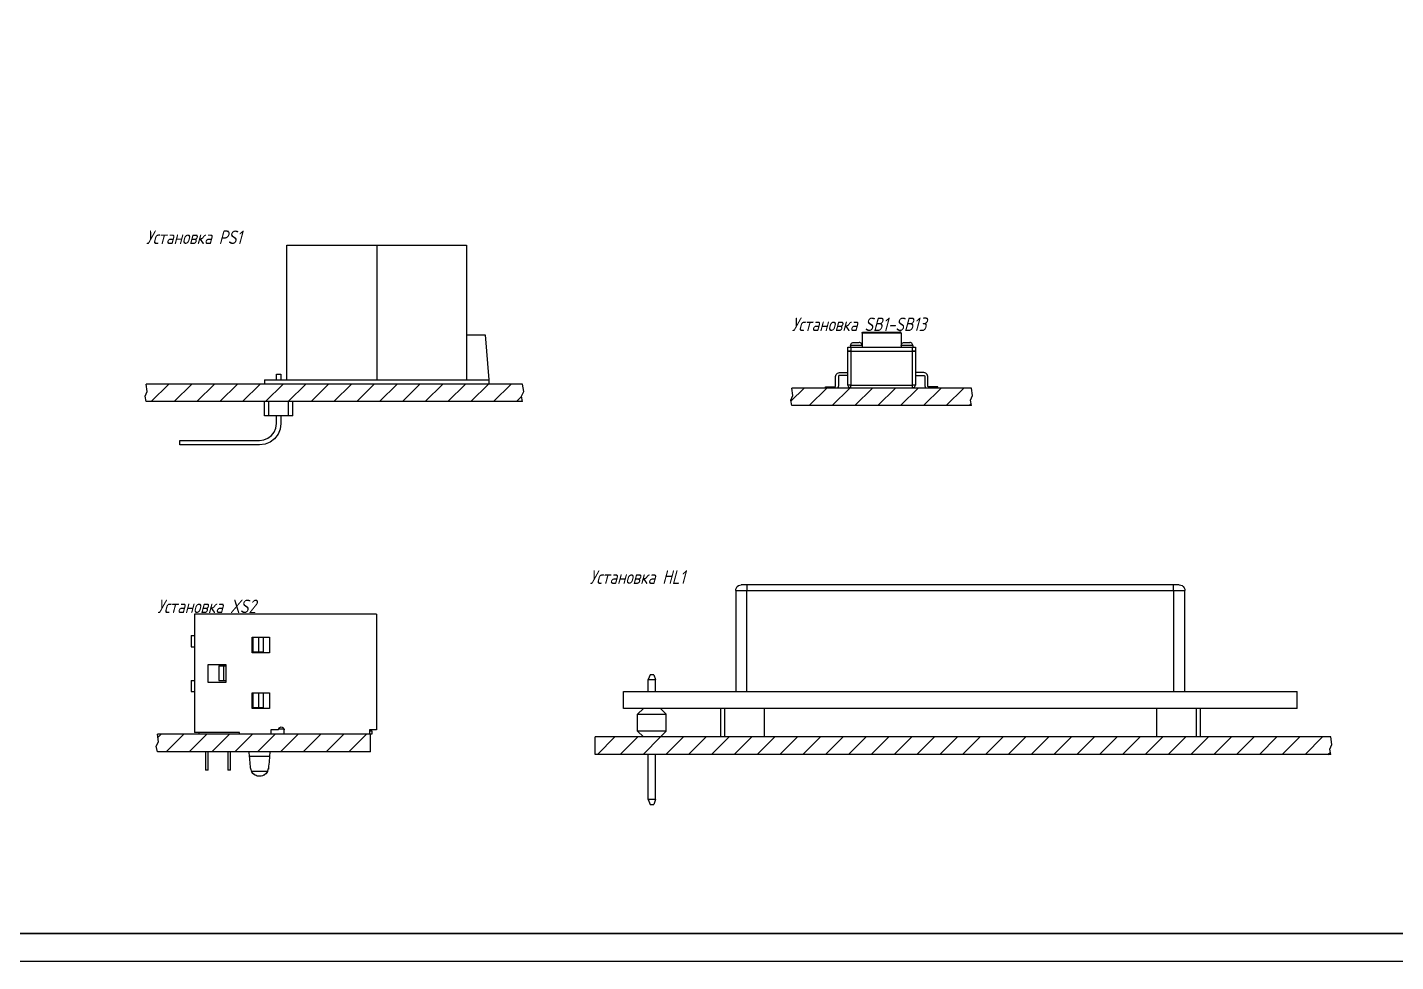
# Model space of a CAD drawing. Header units: inches. Extents: x 0 to 840, y -594 to 0.
# Drawn here: x 174.8 to 418.5, y -594 to -427.6 of the extents above; entities that cross this region are included whole.
import ezdxf

# ---------------------------------------------------------------- set-up
doc = ezdxf.new("R2010")
doc.units = ezdxf.units.IN
doc.header["$MEASUREMENT"] = 0
doc.styles.add('GOST type A1', font='', dxfattribs={"height": 3.704167})
doc.styles.get('GOST type A1').set_extended_font_data('GOST type A', italic=True)

msp = doc.modelspace()

# ---------------------------------------------------------------- hatches: boundary and pattern name
h = msp.add_hatch()
h.set_pattern_fill('ANSI31', color=256, scale=23)
h.paths.add_polyline_path([(141.6, -492), (66, -492), (66.2, -493.34), (65.8, -494.14), (66, -495.14), (141.6, -495.14), (141.4, -494.14), (141.8, -493.34)])
h.paths.add_polyline_path([(134.2, -554.49), (134, -553.14), (82, -553.14), (82.2, -554.49), (81.8, -555.29), (82, -556.29), (134, -556.29), (133.8, -555.29)])
h.paths.add_polyline_path([(263.26, -492.49), (263.06, -491.15), (196, -491.15), (196.2, -492.49), (195.8, -493.29), (196, -494.29), (263.06, -494.29), (262.86, -493.29)])
h.paths.add_polyline_path([(235.97, -553.52), (198, -553.52), (198.2, -554.86), (197.8, -555.66), (198, -556.66), (235.97, -556.66)])
h.paths.add_polyline_path([(407.2, -555.34), (407, -554), (276, -554), (276, -557.14), (407, -557.14), (406.8, -556.14)])
h.paths.add_polyline_path([(343.2, -493.2), (343, -491.86), (311, -491.86), (311.2, -493.2), (310.8, -494), (311, -495), (343, -495), (342.8, -494)])

# ---------------------------------------------------------------- linework, layer by layer
for p, q in [((221.06, -466.4), (221.61, -466.4)), ((221.06, -490.4), (221.06, -466.4)), ((221.61, -466.4), (223.2, -466.4)), ((223.2, -466.4), (225.75, -466.4)), ((225.75, -466.4), (229.06, -466.4)), ((229.06, -466.4), (232.92, -466.4)), ((232.92, -466.4), (237.06, -466.4)), ((237.06, -466.4), (241.2, -466.4)), ((237.06, -466.4), (237.06, -490.4)), ((241.2, -466.4), (245.06, -466.4)), ((245.06, -466.4), (248.37, -466.4)), ((248.37, -466.4), (250.92, -466.4)), ((250.92, -466.4), (252.51, -466.4)), ((252.51, -466.4), (253.06, -466.4)), ((253.06, -466.4), (253.06, -490.4)), ((253.06, -482.4), (253.91, -482.4)), ((253.91, -482.4), (254.71, -482.4)), ((254.71, -482.4), (255.39, -482.4)), ((255.39, -482.4), (255.92, -482.4)), ((255.92, -482.4), (256.25, -482.4)), ((256.25, -482.4), (256.36, -482.4)), ((256.36, -482.4), (257.06, -490.4)), ((323.5, -482.1), (323.51, -482.05)), ((323.5, -482.1), (323.5, -484.25)), ((323.62, -482.1), (323.5, -482.1)), ((323.51, -482.05), (323.53, -482)), ((323.53, -482), (323.56, -481.96)), ((323.56, -481.96), (323.6, -481.92)), ((323.6, -481.92), (323.65, -481.9)), ((323.97, -482.1), (323.62, -482.1)), ((323.65, -481.9), (323.7, -481.9)), ((323.7, -481.9), (323.81, -481.9)), ((323.81, -481.9), (324.14, -481.9)), ((324.53, -482.1), (323.97, -482.1)), ((324.14, -481.9), (324.67, -481.9)), ((325.25, -482.1), (324.53, -482.1)), ((324.67, -481.9), (325.35, -481.9)), ((326.09, -482.1), (325.25, -482.1)), ((325.35, -481.9), (326.15, -481.9)), ((327, -482.1), (326.09, -482.1)), ((326.15, -481.9), (327, -481.9)), ((327, -481.9), (327.85, -481.9)), ((327.91, -482.1), (327, -482.1)), ((327.85, -481.9), (328.65, -481.9)), ((328.75, -482.1), (327.91, -482.1)), ((328.65, -481.9), (329.33, -481.9)), ((329.47, -482.1), (328.75, -482.1)), ((329.33, -481.9), (329.86, -481.9)), ((330.03, -482.1), (329.47, -482.1)), ((329.86, -481.9), (330.19, -481.9)), ((330.38, -482.1), (330.03, -482.1)), ((330.35, -481.9), (330.19, -481.9)), ((330.4, -481.92), (330.35, -481.9)), ((330.5, -482.1), (330.38, -482.1)), ((330.44, -481.96), (330.4, -481.92)), ((330.47, -482), (330.44, -481.96)), ((330.49, -482.05), (330.47, -482)), ((330.5, -482.1), (330.49, -482.05)), ((330.5, -482.1), (330.5, -484.25)), ((321, -484.56), (321.02, -484.56)), ((321, -485.32), (321, -484.56)), ((321.02, -484.56), (321.07, -484.56)), ((321.07, -484.56), (321.15, -484.56)), ((321.15, -484.56), (321.25, -484.56)), ((321.25, -484.56), (321.38, -484.56)), ((321.38, -484.56), (321.51, -484.56)), ((321.47, -484.26), (321.49, -484.13)), ((321.47, -484.26), (321.47, -484.56)), ((321.5, -484.26), (321.47, -484.26)), ((321.49, -484.13), (321.54, -484.01)), ((321.61, -484.26), (321.5, -484.26)), ((321.51, -484.56), (332.49, -484.56)), ((321.51, -484.56), (321.51, -485.32)), ((321.54, -484.01), (321.62, -483.9)), ((321.77, -484.26), (321.61, -484.26)), ((321.62, -483.9), (321.72, -483.82)), ((321.72, -483.82), (321.85, -483.77)), ((321.98, -484.26), (321.77, -484.26)), ((321.85, -483.77), (321.98, -483.76)), ((321.85, -483.77), (322, -483.76)), ((321.98, -483.76), (322, -483.76)), ((322.22, -484.26), (321.98, -484.26)), ((322, -483.76), (322.05, -483.76)), ((322.05, -483.76), (322.13, -483.76)), ((322.13, -483.76), (322.23, -483.76)), ((322.49, -484.26), (322.22, -484.26)), ((322.23, -483.76), (322.35, -483.76)), ((322.35, -483.76), (322.49, -483.76)), ((322.49, -483.76), (322.62, -483.76)), ((322.75, -484.26), (322.49, -484.26)), ((322.62, -483.76), (322.74, -483.76)), ((322.74, -483.76), (322.84, -483.76)), ((322.99, -484.26), (322.75, -484.26)), ((322.84, -483.76), (322.93, -483.76)), ((322.93, -483.76), (322.98, -483.76)), ((323.13, -483.77), (322.98, -483.76)), ((323.2, -484.26), (322.99, -484.26)), ((323.25, -483.82), (323.13, -483.77)), ((323.37, -484.26), (323.2, -484.26)), ((323.35, -483.9), (323.25, -483.82)), ((323.43, -484.01), (323.35, -483.9)), ((323.47, -484.26), (323.37, -484.26)), ((323.48, -484.13), (323.43, -484.01)), ((323.5, -484.26), (323.47, -484.26)), ((323.5, -484.26), (323.48, -484.13)), ((323.5, -484.26), (323.5, -484.56)), ((330.5, -484.26), (330.52, -484.13)), ((330.5, -484.26), (330.5, -484.56)), ((330.53, -484.26), (330.5, -484.26)), ((330.52, -484.13), (330.57, -484.01)), ((330.63, -484.26), (330.53, -484.26)), ((330.57, -484.01), (330.65, -483.9)), ((330.8, -484.26), (330.63, -484.26)), ((330.65, -483.9), (330.75, -483.82)), ((330.75, -483.82), (330.87, -483.77)), ((331.01, -484.26), (330.8, -484.26)), ((330.87, -483.77), (331.01, -483.76)), ((331.01, -483.76), (331.02, -483.76)), ((331.25, -484.26), (331.01, -484.26)), ((331.02, -483.76), (331.07, -483.76)), ((331.07, -483.76), (331.16, -483.76)), ((331.16, -483.76), (331.26, -483.76)), ((331.51, -484.26), (331.25, -484.26)), ((331.26, -483.76), (331.38, -483.76)), ((331.38, -483.76), (331.51, -483.76)), ((331.51, -483.76), (331.65, -483.76)), ((331.78, -484.26), (331.51, -484.26)), ((331.65, -483.76), (331.77, -483.76)), ((331.77, -483.76), (331.87, -483.76)), ((332.02, -484.26), (331.78, -484.26)), ((331.87, -483.76), (331.95, -483.76)), ((331.95, -483.76), (332, -483.76)), ((332.15, -483.77), (332, -483.76)), ((332.23, -484.26), (332.02, -484.26)), ((332.28, -483.82), (332.15, -483.77)), ((332.39, -484.26), (332.23, -484.26)), ((332.38, -483.9), (332.28, -483.82)), ((332.46, -484.01), (332.38, -483.9)), ((332.5, -484.26), (332.39, -484.26)), ((332.51, -484.13), (332.46, -484.01)), ((332.49, -484.56), (332.62, -484.56)), ((332.49, -485.32), (332.49, -484.56)), ((332.53, -484.26), (332.5, -484.26)), ((332.53, -484.26), (332.51, -484.13)), ((332.53, -484.26), (332.53, -484.56)), ((332.62, -484.56), (332.75, -484.56)), ((332.75, -484.56), (332.85, -484.56)), ((332.85, -484.56), (332.93, -484.56)), ((332.93, -484.56), (332.98, -484.56)), ((332.98, -484.56), (333, -484.56)), ((333, -484.56), (333, -485.32)), ((321, -485.32), (321.02, -485.32)), ((321, -491.35), (321, -485.32)), ((321.02, -485.32), (321, -485.32)), ((321.02, -485.32), (321.07, -485.32)), ((321.07, -485.32), (321.02, -485.32)), ((321.07, -485.32), (321.15, -485.32)), ((321.15, -485.32), (321.07, -485.32)), ((321.15, -485.32), (321.25, -485.32)), ((321.25, -485.32), (321.15, -485.32)), ((321.25, -485.32), (321.38, -485.32)), ((321.38, -485.32), (321.25, -485.32)), ((321.38, -485.32), (321.51, -485.32)), ((321.51, -485.32), (321.38, -485.32)), ((321.51, -485.32), (332.49, -485.32)), ((321.51, -485.32), (332.49, -485.32)), ((321.51, -485.32), (321.51, -491.35)), ((332.49, -485.32), (332.62, -485.32)), ((332.62, -485.32), (332.49, -485.32)), ((332.49, -491.35), (332.49, -485.32)), ((332.62, -485.32), (332.75, -485.32)), ((332.75, -485.32), (332.62, -485.32)), ((332.75, -485.32), (332.85, -485.32)), ((332.85, -485.32), (332.75, -485.32)), ((332.85, -485.32), (332.93, -485.32)), ((332.93, -485.32), (332.85, -485.32)), ((332.93, -485.32), (332.98, -485.32)), ((332.98, -485.32), (332.93, -485.32)), ((332.98, -485.32), (333, -485.32)), ((333, -485.32), (332.98, -485.32)), ((333, -485.32), (333, -491.35)), ((219.2, -489.4), (220, -489.4)), ((219.2, -490.4), (219.2, -489.4)), ((220, -489.4), (220, -490.4)), ((318.8, -489.81), (318.82, -489.63)), ((318.8, -491.46), (318.8, -489.81)), ((318.82, -489.63), (318.89, -489.46)), ((318.89, -489.46), (319.01, -489.31)), ((319.01, -489.31), (319.15, -489.2)), ((319.15, -489.2), (319.32, -489.13)), ((319.31, -489.75), (319.3, -489.81)), ((319.3, -489.81), (319.3, -491.46)), ((319.33, -489.71), (319.31, -489.75)), ((319.32, -489.13), (319.5, -489.11)), ((319.36, -489.67), (319.33, -489.71)), ((319.4, -489.63), (319.36, -489.67)), ((319.45, -489.61), (319.4, -489.63)), ((319.5, -489.61), (319.45, -489.61)), ((319.5, -489.11), (321, -489.11)), ((321, -489.61), (319.5, -489.61)), ((334.5, -489.11), (333, -489.11)), ((333, -489.61), (334.5, -489.61)), ((334.68, -489.13), (334.5, -489.11)), ((334.5, -489.61), (334.55, -489.61)), ((334.55, -489.61), (334.6, -489.63)), ((334.6, -489.63), (334.64, -489.67)), ((334.64, -489.67), (334.67, -489.71)), ((334.67, -489.71), (334.69, -489.75)), ((334.85, -489.2), (334.68, -489.13)), ((334.69, -489.75), (334.7, -489.81)), ((334.7, -489.81), (334.7, -491.46)), ((334.99, -489.31), (334.85, -489.2)), ((335.11, -489.46), (334.99, -489.31)), ((335.18, -489.63), (335.11, -489.46)), ((335.2, -489.81), (335.18, -489.63)), ((335.2, -491.46), (335.2, -489.81)), ((263.06, -491.15), (196, -491.15)), ((196.2, -492.49), (196, -491.15)), ((217.06, -490.4), (217.06, -491.15)), ((217.06, -490.4), (257.06, -490.4)), ((257.06, -490.4), (257.06, -491.15)), ((263.26, -492.49), (263.06, -491.15)), ((343, -491.86), (311, -491.86)), ((311.2, -493.2), (311, -491.86)), ((317, -491.66), (318.6, -491.66)), ((317, -491.86), (317, -491.66)), ((318.6, -491.66), (318.65, -491.65)), ((318.65, -491.65), (318.7, -491.63)), ((318.7, -491.63), (318.74, -491.6)), ((318.74, -491.6), (318.77, -491.56)), ((318.77, -491.56), (318.79, -491.51)), ((318.79, -491.51), (318.8, -491.46)), ((319.21, -491.81), (319.17, -491.86)), ((319.28, -491.64), (319.21, -491.81)), ((319.3, -491.46), (319.28, -491.64)), ((321.02, -491.48), (321, -491.35)), ((321.02, -491.35), (321, -491.35)), ((321.07, -491.35), (321.02, -491.35)), ((321.07, -491.6), (321.02, -491.48)), ((321.15, -491.35), (321.07, -491.35)), ((321.15, -491.71), (321.07, -491.6)), ((321.25, -491.35), (321.15, -491.35)), ((321.25, -491.79), (321.15, -491.71)), ((321.38, -491.35), (321.25, -491.35)), ((321.38, -491.84), (321.25, -491.79)), ((321.51, -491.35), (321.38, -491.35)), ((321.51, -491.86), (321.38, -491.84)), ((321.51, -491.48), (321.51, -491.35)), ((321.51, -491.35), (332.49, -491.35)), ((321.51, -491.6), (321.51, -491.48)), ((321.51, -491.71), (321.51, -491.6)), ((321.51, -491.79), (321.51, -491.71)), ((321.51, -491.84), (321.51, -491.79)), ((321.51, -491.86), (321.51, -491.84)), ((332.49, -491.48), (332.49, -491.35)), ((332.62, -491.35), (332.49, -491.35)), ((332.49, -491.6), (332.49, -491.48)), ((332.49, -491.71), (332.49, -491.6)), ((332.49, -491.79), (332.49, -491.71)), ((332.49, -491.84), (332.49, -491.79)), ((332.49, -491.86), (332.49, -491.84)), ((332.62, -491.84), (332.49, -491.86)), ((332.75, -491.35), (332.62, -491.35)), ((332.62, -491.84), (332.75, -491.79)), ((332.85, -491.35), (332.75, -491.35)), ((332.75, -491.79), (332.85, -491.71)), ((332.93, -491.35), (332.85, -491.35)), ((332.85, -491.71), (332.93, -491.6)), ((332.98, -491.35), (332.93, -491.35)), ((332.93, -491.6), (332.98, -491.48)), ((332.98, -491.48), (333, -491.35)), ((333, -491.35), (332.98, -491.35)), ((334.7, -491.46), (334.72, -491.64)), ((334.72, -491.64), (334.79, -491.81)), ((334.79, -491.81), (334.83, -491.86)), ((335.21, -491.51), (335.2, -491.46)), ((335.23, -491.56), (335.21, -491.51)), ((335.26, -491.6), (335.23, -491.56)), ((335.3, -491.63), (335.26, -491.6)), ((335.35, -491.65), (335.3, -491.63)), ((335.4, -491.66), (335.35, -491.65)), ((337, -491.66), (335.4, -491.66)), ((337, -491.86), (337, -491.66)), ((343.2, -493.2), (343, -491.86)), ((195.8, -493.29), (196.2, -492.49)), ((196, -494.29), (195.8, -493.29)), ((263.06, -494.29), (196, -494.29)), ((217.06, -496.8), (217.06, -494.29)), ((217.86, -496.8), (217.86, -494.29)), ((221.34, -496.8), (221.34, -494.29)), ((222.14, -496.8), (222.14, -494.29)), ((262.86, -493.29), (263.26, -492.49)), ((263.06, -494.29), (262.86, -493.29)), ((310.8, -494), (311.2, -493.2)), ((311, -495), (310.8, -494)), ((342.8, -494), (343.2, -493.2)), ((343, -495), (342.8, -494)), ((217.86, -496.8), (217.06, -496.8)), ((221.34, -496.8), (217.86, -496.8)), ((219.2, -498.2), (219.2, -496.8)), ((220, -496.8), (220, -498.2)), ((222.14, -496.8), (221.34, -496.8)), ((343, -495), (311, -495)), ((218.8, -499.7), (219.1, -498.98)), ((219.1, -498.98), (219.2, -498.2)), ((219.87, -499.18), (219.49, -500.1)), ((220, -498.2), (219.87, -499.18)), ((202, -502), (202, -501.2)), ((202, -501.2), (216.2, -501.2)), ((216.2, -502), (202, -502)), ((216.2, -501.2), (216.98, -501.1)), ((217.18, -501.87), (216.2, -502)), ((216.98, -501.1), (217.7, -500.8)), ((218.1, -501.49), (217.18, -501.87)), ((217.7, -500.8), (218.32, -500.32)), ((218.89, -500.89), (218.1, -501.49)), ((218.32, -500.32), (218.8, -499.7)), ((219.49, -500.1), (218.89, -500.89)), ((301, -527.92), (301.03, -527.66)), ((301, -527.92), (301, -545.92)), ((301, -527.92), (301.07, -527.92)), ((301.03, -527.66), (301.13, -527.42)), ((301.07, -527.92), (301.27, -527.92)), ((301.13, -527.42), (301.29, -527.21)), ((301.27, -527.92), (301.59, -527.92)), ((301.29, -527.21), (301.5, -527.05)), ((301.5, -527.05), (301.74, -526.95)), ((301.59, -527.92), (302, -527.92)), ((301.74, -526.95), (302, -526.92)), ((302.03, -526.92), (302, -526.92)), ((302, -527.92), (302.48, -527.92)), ((302.13, -526.92), (302.03, -526.92)), ((302.29, -526.92), (302.13, -526.92)), ((302.5, -526.92), (302.29, -526.92)), ((302.48, -527.92), (303, -527.92)), ((302.74, -526.92), (302.5, -526.92)), ((303, -526.92), (302.74, -526.92)), ((379, -526.92), (303, -526.92)), ((303, -526.92), (303, -526.95)), ((303, -526.95), (303, -527.05)), ((303, -527.05), (303, -527.21)), ((303, -527.21), (303, -527.42)), ((303, -527.42), (303, -527.66)), ((303, -527.66), (303, -527.92)), ((303, -527.92), (379, -527.92)), ((303, -545.92), (303, -527.92)), ((379.26, -526.92), (379, -526.92)), ((379, -526.95), (379, -526.92)), ((379, -527.05), (379, -526.95)), ((379, -527.21), (379, -527.05)), ((379, -527.42), (379, -527.21)), ((379, -527.66), (379, -527.42)), ((379, -527.92), (379, -527.66)), ((379, -527.92), (379, -545.92)), ((379, -527.92), (379.52, -527.92)), ((379.5, -526.92), (379.26, -526.92)), ((379.71, -526.92), (379.5, -526.92)), ((379.52, -527.92), (380, -527.92)), ((379.87, -526.92), (379.71, -526.92)), ((379.97, -526.92), (379.87, -526.92)), ((379.97, -526.92), (380.26, -526.95)), ((380, -527.92), (380.41, -527.92)), ((380.26, -526.95), (380.5, -527.05)), ((380.41, -527.92), (380.73, -527.92)), ((380.5, -527.05), (380.71, -527.21)), ((380.71, -527.21), (380.87, -527.42)), ((380.73, -527.92), (380.93, -527.92)), ((380.87, -527.42), (380.97, -527.66)), ((380.93, -527.92), (381, -527.92)), ((380.97, -527.66), (381, -527.92)), ((381, -545.92), (381, -527.92)), ((204.6, -532.12), (204.6, -553.22)), ((237, -532.12), (204.6, -532.12)), ((237, -532.12), (237, -552.72)), ((204, -535.92), (204, -535.95)), ((204, -535.92), (204.6, -535.92)), ((204, -535.95), (204, -536.05)), ((204, -536.05), (204, -536.21)), ((204, -536.21), (204, -536.42)), ((204, -536.42), (204, -536.66)), ((204, -536.66), (204, -536.92)), ((204, -536.92), (204, -537.18)), ((204, -537.18), (204, -537.42)), ((204, -537.42), (204, -537.63)), ((204, -537.63), (204, -537.79)), ((204, -537.79), (204, -537.89)), ((204, -537.89), (204, -537.92)), ((204, -537.92), (204.6, -537.92)), ((214.86, -539.02), (214.86, -536.22)), ((214.86, -536.22), (218, -536.22)), ((215, -536.22), (215, -538.82)), ((216, -536.22), (216, -538.82)), ((216.87, -536.22), (216.87, -538.82)), ((218, -536.22), (218, -539.02)), ((218, -539.02), (214.86, -539.02)), ((215, -538.82), (216, -538.82)), ((216, -538.82), (216.87, -538.82)), ((207.06, -544.32), (207.06, -541.12)), ((207.06, -541.12), (210.2, -541.12)), ((208.93, -541.32), (209.8, -541.32)), ((208.93, -541.32), (208.93, -543.92)), ((209.8, -541.32), (210.2, -541.32)), ((209.8, -541.32), (209.8, -543.92)), ((210.2, -541.12), (210.2, -544.32)), ((285.76, -542.92), (285.44, -543.77)), ((286.4, -542.92), (285.76, -542.92)), ((286.4, -542.92), (286.72, -543.77)), ((204, -543.92), (204.6, -543.92)), ((204, -543.92), (204, -543.95)), ((204, -543.95), (204, -544.05)), ((204, -544.05), (204, -544.21)), ((204, -544.21), (204, -544.42)), ((204, -544.42), (204, -544.66)), ((204, -544.66), (204, -544.92)), ((204, -544.92), (204, -545.18)), ((204, -545.18), (204, -545.42)), ((204, -545.42), (204, -545.63)), ((204, -545.63), (204, -545.79)), ((204, -545.79), (204, -545.89)), ((210.2, -544.32), (207.06, -544.32)), ((208.93, -543.92), (209.8, -543.92)), ((209.8, -543.92), (210.2, -543.92)), ((285.44, -543.77), (286.72, -543.77)), ((285.44, -545.92), (285.44, -543.77)), ((286.72, -545.92), (286.72, -543.77)), ((204, -545.89), (204, -545.92)), ((204, -545.92), (204.6, -545.92)), ((214.86, -548.92), (214.86, -546.12)), ((214.86, -546.12), (218, -546.12)), ((215, -546.12), (215, -548.72)), ((216, -546.12), (216, -548.72)), ((216.87, -546.12), (216.87, -548.72)), ((218, -546.12), (218, -548.92)), ((281, -548.92), (281, -545.92)), ((281, -545.92), (401, -545.92)), ((401, -548.92), (401, -545.92)), ((218, -548.92), (214.86, -548.92)), ((215, -548.72), (216, -548.72)), ((216, -548.72), (216.87, -548.72)), ((401, -548.92), (281, -548.92)), ((284.56, -548.92), (283.54, -549.94)), ((283.54, -552.98), (283.54, -549.94)), ((283.54, -549.94), (288.62, -549.94)), ((287.6, -548.92), (288.62, -549.94)), ((288.62, -552.98), (288.62, -549.94)), ((298.29, -548.92), (298.29, -554)), ((299, -548.92), (299, -554)), ((306.07, -548.92), (306.07, -554)), ((375.93, -548.92), (375.93, -554)), ((383, -548.92), (383, -554)), ((383.71, -548.92), (383.71, -554)), ((219.57, -552.72), (218.2, -552.72)), ((218.2, -552.72), (218.2, -553.52)), ((219.57, -552.72), (219.59, -552.59)), ((219.59, -552.59), (219.64, -552.47)), ((219.62, -552.52), (220.53, -552.52)), ((219.64, -552.47), (219.72, -552.37)), ((219.72, -552.37), (219.82, -552.29)), ((219.82, -552.29), (219.94, -552.24)), ((219.94, -552.24), (220.07, -552.22)), ((220.07, -552.22), (220.2, -552.24)), ((220.2, -552.24), (220.32, -552.29)), ((220.32, -552.29), (220.43, -552.37)), ((220.43, -552.37), (220.51, -552.47)), ((220.51, -552.47), (220.56, -552.59)), ((220.56, -552.59), (220.57, -552.72)), ((220.57, -553.52), (220.57, -552.72)), ((237, -552.72), (235.77, -552.72)), ((235.77, -552.72), (235.77, -553.52)), ((235.77, -552.92), (236.18, -552.92)), ((236.18, -552.92), (236.18, -553.52)), ((283.54, -552.98), (284.56, -554)), ((288.62, -552.98), (283.54, -552.98)), ((288.62, -552.98), (287.6, -554)), ((197.8, -555.66), (198.2, -554.86)), ((235.97, -553.52), (198, -553.52)), ((198.2, -554.86), (198, -553.52)), ((212.6, -553.22), (204.6, -553.22)), ((205.4, -553.22), (205.4, -553.52)), ((212.6, -553.52), (212.6, -553.22)), ((235.97, -556.66), (235.97, -553.52)), ((236.18, -553.52), (235.97, -553.52)), ((276, -557.14), (276, -554)), ((407, -554), (276, -554)), ((406.8, -556.14), (407.2, -555.34)), ((407.2, -555.34), (407, -554)), ((198, -556.66), (197.8, -555.66)), ((235.97, -556.66), (198, -556.66)), ((206.55, -556.66), (206.55, -559.92)), ((207.05, -559.92), (207.05, -556.66)), ((210.55, -556.66), (210.55, -559.92)), ((211.05, -559.92), (211.05, -556.66)), ((214.42, -557.47), (214.34, -556.66)), ((214.44, -557.77), (214.42, -557.47)), ((217.98, -557.47), (214.42, -557.47)), ((214.44, -557.77), (214.42, -557.47)), ((214.47, -558.11), (214.44, -557.77)), ((217.96, -557.77), (217.93, -558.11)), ((217.98, -557.47), (217.96, -557.77)), ((217.98, -557.47), (217.96, -557.77)), ((218.06, -556.66), (217.98, -557.47)), ((407, -557.14), (276, -557.14)), ((285.44, -565.15), (285.44, -557.14)), ((286.72, -565.15), (286.72, -557.14)), ((407, -557.14), (406.8, -556.14)), ((207.05, -559.92), (206.55, -559.92)), ((211.05, -559.92), (210.55, -559.92)), ((214.51, -558.47), (214.47, -558.11)), ((214.54, -558.84), (214.51, -558.47)), ((214.58, -559.21), (214.54, -558.84)), ((214.61, -559.55), (214.58, -559.21)), ((214.62, -559.66), (214.61, -559.55)), ((214.61, -559.55), (214.65, -559.79)), ((214.63, -559.71), (214.62, -559.66)), ((214.63, -559.66), (214.62, -559.66)), ((214.65, -559.79), (214.72, -560)), ((214.7, -559.97), (214.7, -559.94)), ((214.71, -559.98), (214.7, -559.97)), ((214.72, -560), (214.8, -560.17)), ((214.9, -560.34), (214.8, -560.17)), ((217.6, -560.17), (214.8, -560.17)), ((214.85, -560.25), (214.83, -560.23)), ((214.87, -560.28), (214.85, -560.25)), ((215.03, -560.49), (214.9, -560.34)), ((215.23, -560.67), (215.03, -560.49)), ((215.04, -560.5), (215.04, -560.5)), ((217.6, -560.17), (217.29, -560.57)), ((217.52, -560.3), (217.36, -560.5)), ((217.58, -560.2), (217.52, -560.3)), ((217.6, -560.17), (217.68, -560)), ((217.65, -560.07), (217.63, -560.1)), ((217.66, -560.05), (217.65, -560.07)), ((217.68, -560), (217.75, -559.79)), ((217.75, -559.79), (217.79, -559.55)), ((217.78, -559.66), (217.77, -559.7)), ((217.78, -559.66), (217.77, -559.66)), ((217.79, -559.55), (217.78, -559.66)), ((217.82, -559.21), (217.79, -559.55)), ((217.86, -558.84), (217.82, -559.21)), ((217.89, -558.47), (217.86, -558.84)), ((217.93, -558.11), (217.89, -558.47)), ((215.17, -560.62), (215.04, -560.5)), ((215.04, -560.5), (215.04, -560.5)), ((215.21, -560.66), (215.17, -560.62)), ((215.41, -560.79), (215.23, -560.67)), ((215.31, -560.73), (215.27, -560.7)), ((215.34, -560.75), (215.31, -560.73)), ((215.59, -560.88), (215.41, -560.79)), ((215.59, -560.88), (215.58, -560.87)), ((215.59, -560.88), (215.59, -560.88)), ((215.79, -560.95), (215.59, -560.88)), ((215.99, -560.99), (215.79, -560.95)), ((215.89, -560.97), (215.85, -560.96)), ((215.92, -560.97), (215.89, -560.97)), ((216.2, -561), (215.99, -560.99)), ((216.35, -560.99), (216.2, -561)), ((216.51, -560.97), (216.35, -560.99)), ((216.48, -560.98), (216.46, -560.98)), ((216.49, -560.97), (216.48, -560.98)), ((216.73, -560.91), (216.51, -560.97)), ((216.99, -560.79), (216.73, -560.91)), ((216.75, -560.9), (216.74, -560.91)), ((216.78, -560.89), (216.75, -560.9)), ((217.29, -560.57), (216.99, -560.79)), ((217.06, -560.75), (217.02, -560.77)), ((217.16, -560.66), (217.06, -560.75)), ((217.36, -560.5), (217.31, -560.54)), ((217.36, -560.5), (217.34, -560.5)), ((285.44, -565.15), (285.76, -566)), ((286.72, -565.15), (285.44, -565.15)), ((286.72, -565.15), (286.4, -566)), ((285.76, -566), (286.4, -566)), ((835, -589), (5, -589)), ((20, -589), (835, -589)), ((20, -589), (835, -589))]:
    msp.add_line(p, q)
msp.add_lwpolyline([(0, 0), (840, 0), (840, -594), (0, -594)], close=True)

# ---------------------------------------------------------------- texts
at = {"style": 'GOST type A1'}
for s, p in [('Установка PS1', (196, -466.22)), ('Установка SB1-SB13', (311, -481.72)), ('Установка HL1', (275, -526.74)), ('Установка XS2', (198, -531.94))]:
    msp.add_text(s, height=2.4143, dxfattribs=at).set_placement(p)

doc.saveas('drawing.dxf')
